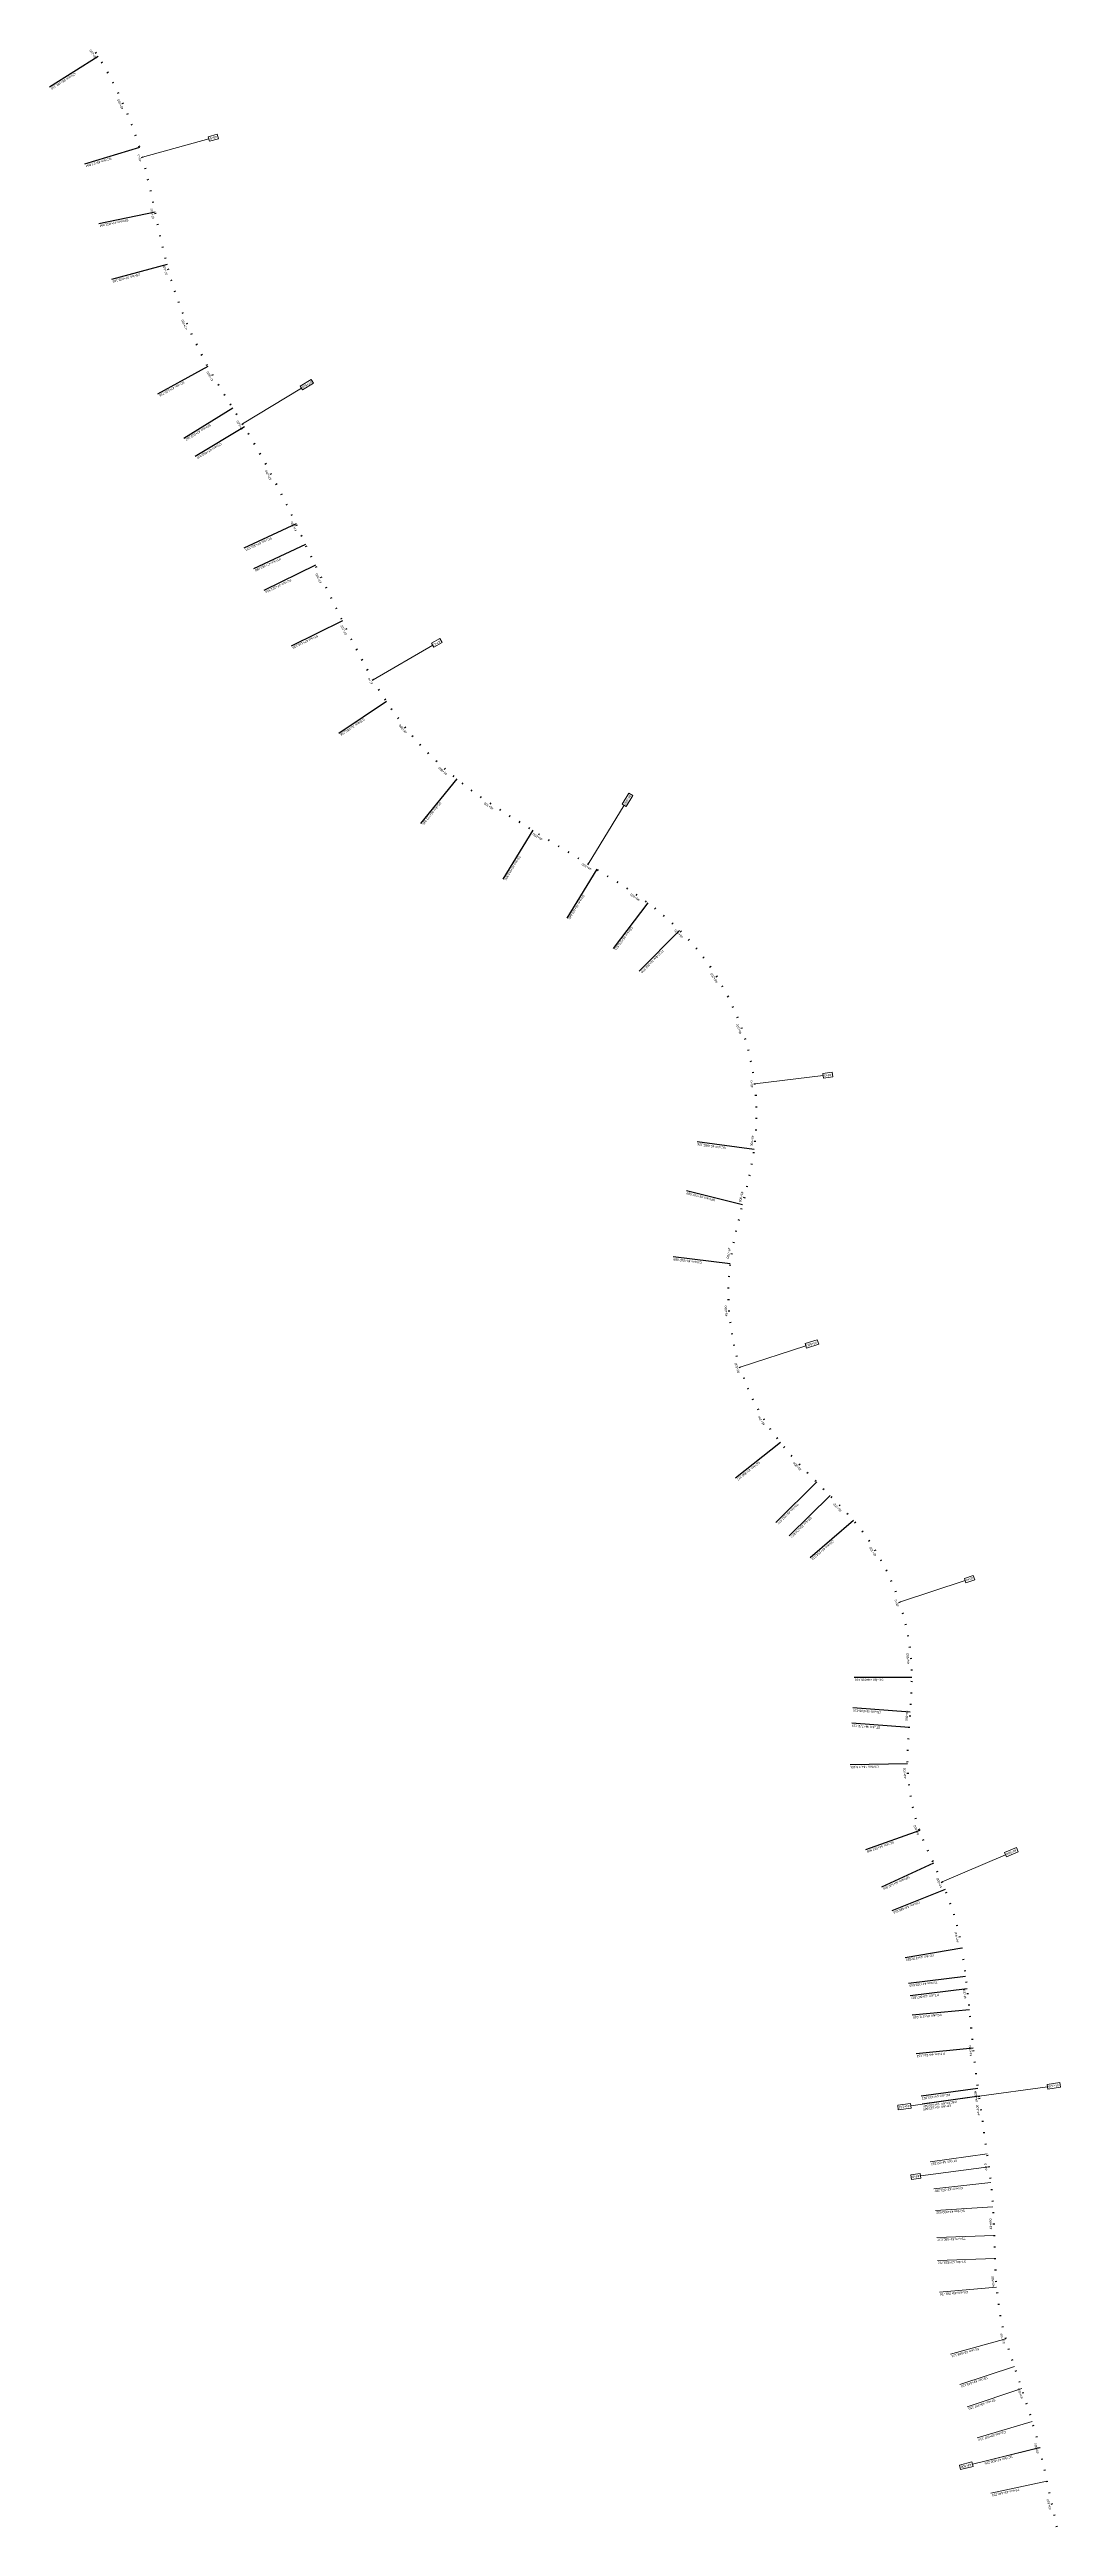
# Model space of a CAD drawing. Header units: metres. Extents: x 286368 to 330619, y 7396693 to 7466163.
# Drawn here: x 317765 to 319525, y 7427136 to 7431446 of the extents above; entities that cross this region are included whole.
import ezdxf

# ---------------------------------------------------------------- set-up
doc = ezdxf.new("R2010")
doc.units = ezdxf.units.M
doc.header["$MEASUREMENT"] = 0
for name, color, linetype, lineweight in [('U-HZ-ESTACAS', 3, 'Continuous', 30), ('U-HZ-KM', 1, 'Continuous', 20), ('U-HZ-NOTAVEIS', 2, 'Continuous', 30)]:
    doc.layers.add(name, color=color, linetype=linetype, lineweight=lineweight)
doc.layers.add('U-HZ-TRAÇO', color=3, linetype='TIC_LINE')
doc.styles.add('ARIAL', font='arial.ttf')
doc.styles.get("Standard").update_dxf_attribs({"font": 'arial.ttf'})
doc.linetypes.add('L7-V2_LINE', pattern='A,3.5,-0.25,["L7-V2",Standard,S=0.175,R=0,X=-0.05,Y=-0.1],-0.75', length=4.5)
doc.linetypes.add('TIC_LINE', pattern='A,3.5,-0.25,["TIC",Standard,S=0.175,R=0,X=-0.05,Y=-0.1],-0.5', length=4.25)

# ---------------------------------------------------------------- blocks, each defined once
blk = doc.blocks.new('AeccTickLine')
at = {"layer": 'U-HZ-TRAÇO', "lineweight": -2}
blk.add_line((0, 1), (0, -1), dxfattribs=at)
blk = doc.blocks.new('AeccTick (TIC)')
at = {"layer": 'U-HZ-TRAÇO', "lineweight": -2}
blk.add_line((0, 0.75), (0, -0.75), dxfattribs=at)

msp = doc.modelspace()

# ---------------------------------------------------------------- linework, layer by layer
at = {"layer": 'U-HZ-KM', "linetype": 'Continuous', "lineweight": 0}
for p, q in [((318057.2, 7431298.8), (318041.6, 7431294.5)), ((318041.6, 7431294.5), (318043.7, 7431286.7)), ((318059.4, 7431291), (318057.2, 7431298.8)), ((317926.9, 7431258.8), (318042.6, 7431290.6)), ((318043.7, 7431286.7), (318059.4, 7431291)), ((318220.7, 7430872.2), (318201.5, 7430860.6)), ((318205.7, 7430853.7), (318224.9, 7430865.3)), ((318224.9, 7430865.3), (318220.7, 7430872.2)), ((318101.2, 7430794.7), (318203.6, 7430857.1)), ((318201.5, 7430860.6), (318205.7, 7430853.7)), ((318328.3, 7430349.5), (318432.3, 7430409.4)), ((318444.3, 7430421), (318430.3, 7430412.9)), ((318430.3, 7430412.9), (318434.3, 7430405.9)), ((318434.3, 7430405.9), (318448.4, 7430414)), ((318448.4, 7430414), (318444.3, 7430421)), ((318702.8, 7430028.7), (318765.4, 7430131)), ((318773.7, 7430152.3), (318762, 7430133.1)), ((318762, 7430133.1), (318768.9, 7430128.9)), ((318768.9, 7430128.9), (318780.6, 7430148.1)), ((318780.6, 7430148.1), (318773.7, 7430152.3)), ((318992.5, 7429646.3), (319111.7, 7429660.5)), ((319127.4, 7429666.4), (319111.2, 7429664.5)), ((319111.2, 7429664.5), (319112.2, 7429656.4)), ((319112.2, 7429656.4), (319128.3, 7429658.4)), ((319128.3, 7429658.4), (319127.4, 7429666.4)), ((318967.1, 7429153.3), (319081.3, 7429190.2)), ((319101.4, 7429201), (319080.1, 7429194.1)), ((319080.1, 7429194.1), (319082.5, 7429186.4)), ((319082.5, 7429186.4), (319103.9, 7429193.3)), ((319103.9, 7429193.3), (319101.4, 7429201)), ((319244.8, 7428744.3), (319358.8, 7428781.8)), ((319373, 7428790.7), (319357.5, 7428785.6)), ((319357.5, 7428785.6), (319360, 7428778)), ((319360, 7428778), (319375.5, 7428783)), ((319375.5, 7428783), (319373, 7428790.7)), ((319318.7, 7428257.3), (319429, 7428304.7)), ((319448, 7428317.3), (319427.4, 7428308.4)), ((319427.4, 7428308.4), (319430.5, 7428301)), ((319430.5, 7428301), (319451.2, 7428309.9)), ((319451.2, 7428309.9), (319448, 7428317.3)), ((319383, 7427884.4), (319501.9, 7427901)), ((319523.6, 7427908.1), (319501.3, 7427905)), ((319501.3, 7427905), (319502.5, 7427897)), ((319502.5, 7427897), (319524.7, 7427900.1)), ((319524.7, 7427900.1), (319523.6, 7427908.1)), ((319263.6, 7427871.8), (319241.4, 7427868.7)), ((319241.4, 7427868.7), (319242.5, 7427860.8)), ((319242.5, 7427860.8), (319264.8, 7427863.9)), ((319264.8, 7427863.9), (319263.6, 7427871.8)), ((319383, 7427884.4), (319264.2, 7427867.8)), ((319400.1, 7427761.9), (319281.1, 7427746)), ((319280.6, 7427750), (319264.5, 7427747.8)), ((319264.5, 7427747.8), (319265.6, 7427739.8)), ((319265.6, 7427739.8), (319281.7, 7427742)), ((319281.7, 7427742), (319280.6, 7427750)), ((319370.6, 7427248), (319348.8, 7427242.6)), ((319348.8, 7427242.6), (319350.7, 7427234.8)), ((319372.5, 7427240.2), (319370.6, 7427248)), ((319488.1, 7427272.8), (319371.6, 7427244.1)), ((319350.7, 7427234.8), (319372.5, 7427240.2))]:
    msp.add_line(p, q, dxfattribs=at)
at = {"layer": 'U-HZ-NOTAVEIS', "color": 1, "linetype": 'Continuous', "lineweight": -3}
for p, q in [((317849.9, 7431434.1), (317765.2, 7431380.9)), ((317922, 7431275.8), (317826.3, 7431246.9)), ((317948.8, 7431163.4), (317850.9, 7431143.1)), ((317969.7, 7431071.8), (317873.1, 7431045.8)), ((318041, 7430894.7), (317953.3, 7430846.5)), ((318084.2, 7430822.2), (317999.2, 7430769.5)), ((318104.3, 7430789.5), (318018.7, 7430737.7)), ((318194.3, 7430620.7), (318103.6, 7430578.5)), ((318211, 7430584.9), (318120.3, 7430542.7)), ((318228.2, 7430548.6), (318138.4, 7430504.8)), ((318275.4, 7430451.8), (318185.5, 7430408)), ((318351.8, 7430311.4), (318268.5, 7430256.1)), ((318474, 7430177), (318411, 7430099.3)), ((318606.5, 7430087.6), (318554.3, 7430002.3)), ((318717.6, 7430019.6), (318665.4, 7429934.3)), ((318806.3, 7429961.4), (318746.1, 7429881.5)), ((318861.9, 7429913.3), (318791.6, 7429842.2)), ((318991.5, 7429531.7), (318892.4, 7429545.4)), ((318971.1, 7429435.9), (318874.1, 7429460.2)), ((318949.8, 7429333.1), (318850.5, 7429345.2)), ((319037.4, 7429021.9), (318958.9, 7428959.9)), ((319100.4, 7428953.4), (319029.3, 7428883)), ((319123.6, 7428929.9), (319052.5, 7428859.6)), ((319164.7, 7428886.3), (319088.8, 7428821.2)), ((319265.9, 7428613), (319165.9, 7428612.9)), ((319263, 7428553), (319163.3, 7428560.2)), ((319261.1, 7428526.4), (319161.4, 7428533.5)), ((319258.5, 7428462.9), (319158.5, 7428461.2)), ((319279.7, 7428347.1), (319185.6, 7428313.3)), ((319304, 7428290.1), (319213.1, 7428248.3)), ((319324.1, 7428244.3), (319231.3, 7428207.1)), ((319352.9, 7428142.3), (319254.3, 7428125.5)), ((319359.7, 7428092.8), (319260.4, 7428080.9)), ((319362.3, 7428071.1), (319263, 7428059.2)), ((319366.2, 7428035.1), (319266.7, 7428025.3)), ((319372.8, 7427967.9), (319273.3, 7427958.1)), ((319381.1, 7427898.2), (319282.1, 7427884.4)), ((319383, 7427884.4), (319284, 7427870.6))]:
    msp.add_line(p, q, dxfattribs=at)
at = {"layer": 'U-HZ-NOTAVEIS', "color": 1, "linetype": 'Continuous', "lineweight": 0}
for p, q in [((319383, 7427884.4), (319284, 7427870.6)), ((319397, 7427784), (319298, 7427770.2)), ((319403.5, 7427734.4), (319304.1, 7427723.3)), ((319407.2, 7427692.3), (319307.4, 7427685.9)), ((319409.4, 7427642.4), (319309.5, 7427638.8)), ((319410.9, 7427602.1), (319310.9, 7427598.5)), ((319413.5, 7427552.2), (319313.9, 7427543.6)), ((319429.7, 7427462.1), (319333.3, 7427435.5)), ((319444.6, 7427414.4), (319349.6, 7427383)), ((319457.4, 7427375.6), (319362.5, 7427344.2)), ((319475.7, 7427318.4), (319379.8, 7427289.9)), ((319488, 7427273.1), (319390.9, 7427249.1)), ((319501.2, 7427214.5), (319403.5, 7427193.5))]:
    msp.add_line(p, q, dxfattribs=at)

# ---------------------------------------------------------------- block references
at = {"layer": 'U-HZ-TRAÇO', "linetype": 'Continuous', "lineweight": -3}
for p, xscale, yscale, zscale, rotation in [((317845.7, 7431440.7), 1.5, 1.5, 1.5, 122.8447059796195), ((317856.3, 7431423.7), 1.5, 1.5, 1.5, 121.112562086681), ((317866.4, 7431406.5), 1.5, 1.5, 1.5, 119.3496150248628), ((317875.9, 7431388.9), 1.5, 1.5, 1.5, 117.58666796294), ((317884.9, 7431371), 1.5, 1.5, 1.5, 115.8237209011118), ((317893.3, 7431352.9), 1.5, 1.5, 1.5, 114.0607738392804), ((317901.2, 7431334.5), 1.5, 1.5, 1.5, 112.2978267774216), ((317908.5, 7431315.9), 1.499999999999999, 1.499999999999999, 1.499999999999999, 110.5348797155532), ((317915.2, 7431297), 1.5, 1.5, 1.5, 108.7719326536175), ((317921.4, 7431278), 1.5, 1.5, 1.5, 107.0089855917663), ((317926.9, 7431258.8), 1.5, 1.5, 1.5, 105.3650319830453), ((317932, 7431239.4), 1.5, 1.5, 1.5, 104.0240845110826), ((317936.6, 7431220), 1.5, 1.5, 1.5, 102.9882237888049), ((317941, 7431200.5), 1.5, 1.5, 1.5, 102.2574498162119), ((317945.2, 7431180.9), 1.5, 1.5, 1.5, 101.8317625933038), ((317949.2, 7431161.3), 1.5, 1.5, 1.5, 101.7111621200806), ((317953.3, 7431141.8), 1.5, 1.5, 1.5, 101.8956483965423), ((317957.5, 7431122.2), 1.5, 1.5, 1.5, 102.3852214226888), ((317961.9, 7431102.7), 1.5, 1.5, 1.5, 103.1798811985201), ((317966.7, 7431083.3), 1.5, 1.5, 1.5, 104.2796277240364), ((317971.8, 7431063.9), 1.5, 1.5, 1.5, 105.6588608363978), ((317977.5, 7431044.8), 1.5, 1.5, 1.5, 107.091255324274), ((317983.6, 7431025.7), 1.5, 1.5, 1.5, 108.5236498121653), ((317990.2, 7431006.8), 1.5, 1.5, 1.5, 109.9560443000298), ((317997.2, 7430988.1), 1.5, 1.5, 1.5, 111.3884387879448), ((318004.8, 7430969.6), 1.5, 1.5, 1.5, 112.8208332758626), ((318012.8, 7430951.3), 1.5, 1.5, 1.5, 114.2532277637039), ((318021.2, 7430933.1), 1.5, 1.5, 1.5, 115.6856222515976), ((318030.1, 7430915.2), 1.5, 1.5, 1.5, 117.1180167394755), ((318039.4, 7430897.5), 1.5, 1.5, 1.5, 118.5504112273974), ((318049.2, 7430880.1), 1.5, 1.5, 1.5, 119.8635615375831), ((318059.3, 7430862.8), 1.5, 1.5, 1.5, 120.8417334694905), ((318069.7, 7430845.7), 1.5, 1.5, 1.5, 121.4804860190457), ((318080.2, 7430828.7), 1.5, 1.5, 1.5, 121.7798191862489), ((318090.7, 7430811.7), 1.5, 1.5, 1.5, 121.7397329710999), ((318101.2, 7430794.7), 1.5, 1.5, 1.5, 121.3602273735987), ((318111.5, 7430777.5), 1.5, 1.5, 1.5, 120.7244270353081), ((318121.6, 7430760.3), 1.5, 1.5, 1.5, 120.0733386318188), ((318131.5, 7430742.9), 1.5, 1.5, 1.5, 119.4222502283369), ((318141.3, 7430725.4), 1.5, 1.5, 1.5, 118.771161824846), ((318150.8, 7430707.8), 1.5, 1.5, 1.5, 118.1200734213594), ((318160.1, 7430690.1), 1.5, 1.5, 1.5, 117.4689850178614), ((318169.2, 7430672.4), 1.5, 1.5, 1.5, 116.8178966143611), ((318178.2, 7430654.5), 1.5, 1.5, 1.5, 116.1668082108837), ((318186.9, 7430636.5), 1.5, 1.5, 1.5, 115.5157198073816), ((318195.4, 7430618.4), 1.5, 1.5, 1.5, 114.9484377482957), ((318203.8, 7430600.2), 1.5, 1.5, 1.5, 114.9484377482957), ((318212.3, 7430582.1), 1.5, 1.5, 1.5, 115.0286488854471), ((318220.8, 7430564), 1.5, 1.5, 1.5, 115.5495196083025), ((318229.5, 7430546), 1.5, 1.5, 1.5, 115.9945937239583), ((318238.3, 7430528), 1.5, 1.5, 1.5, 115.9945937239583), ((318247, 7430510), 1.5, 1.5, 1.5, 115.9945937239583), ((318255.8, 7430492.1), 1.5, 1.5, 1.5, 115.9945937239583), ((318264.6, 7430474.1), 1.5, 1.5, 1.5, 115.9945937239583), ((318273.3, 7430456.1), 1.5, 1.5, 1.5, 115.9945937239583), ((318282.1, 7430438.1), 1.5, 1.5, 1.5, 116.0638633789138), ((318290.9, 7430420.2), 1.5, 1.5, 1.5, 116.3650835501584), ((318299.9, 7430402.3), 1.5, 1.5, 1.5, 116.9049300265175), ((318309.1, 7430384.5), 1.5, 1.5, 1.5, 117.6829635049418), ((318318.5, 7430366.9), 1.5, 1.5, 1.5, 118.6979574879582), ((318328.3, 7430349.5), 1.5, 1.5, 1.5, 119.9472682483985), ((318338.5, 7430332.3), 1.5, 1.5, 1.5, 121.4260491429959), ((318349.2, 7430315.4), 1.5, 1.5, 1.5, 123.1263665250348), ((318360.4, 7430298.8), 1.5, 1.5, 1.5, 125.0177662804816), ((318372.1, 7430282.6), 1.5, 1.5, 1.5, 126.9276255975568), ((318384.4, 7430266.8), 1.5, 1.5, 1.5, 128.8374849146429), ((318397.2, 7430251.4), 1.5, 1.5, 1.5, 130.7473442318093), ((318410.5, 7430236.5), 1.5, 1.5, 1.5, 132.6572035488905), ((318424.3, 7430222), 1.5, 1.5, 1.5, 134.5670628659499), ((318438.6, 7430208), 1.5, 1.5, 1.5, 136.4769221830784), ((318453.3, 7430194.5), 1.5, 1.5, 1.5, 138.3867815001497), ((318468.5, 7430181.5), 1.5, 1.5, 1.5, 140.2966408172452), ((318484.1, 7430168.9), 1.5, 1.5, 1.5, 142.1289652287542), ((318500, 7430156.9), 1.5, 1.5, 1.5, 143.7404712262163), ((318516.3, 7430145.3), 1.5, 1.5, 1.5, 145.1267870504186), ((318532.8, 7430134), 1.5, 1.5, 1.5, 146.2813426519962), ((318549.6, 7430123), 1.5, 1.5, 1.5, 147.2002891414183), ((318566.4, 7430112.3), 1.5, 1.5, 1.5, 147.8816454508764), ((318583.4, 7430101.8), 1.5, 1.5, 1.5, 148.3245708729095), ((318600.5, 7430091.3), 1.5, 1.5, 1.5, 148.5288076428532), ((318617.5, 7430080.8), 1.5, 1.5, 1.5, 148.5438942055127), ((318634.6, 7430070.4), 1.5, 1.5, 1.5, 148.5438942055127), ((318651.6, 7430060), 1.5, 1.5, 1.5, 148.5438942055127), ((318668.7, 7430049.5), 1.5, 1.5, 1.5, 148.5438942055127), ((318685.8, 7430039.1), 1.5, 1.5, 1.5, 148.5438942055127), ((318702.8, 7430028.7), 1.5, 1.5, 1.5, 148.5438942055127), ((318719.9, 7430018.2), 1.5, 1.5, 1.5, 148.5404742730825), ((318736.9, 7430007.8), 1.5, 1.5, 1.5, 148.2923356896488), ((318753.9, 7429997.2), 1.5, 1.5, 1.5, 147.6515645882198), ((318770.7, 7429986.3), 1.5, 1.5, 1.5, 146.6181609687955), ((318787.3, 7429975.1), 1.5, 1.5, 1.5, 145.1921248313759), ((318803.5, 7429963.5), 1.5, 1.5, 1.5, 143.3734561759609), ((318819.3, 7429951.2), 1.5, 1.5, 1.5, 141.2959483027731), ((318834.7, 7429938.4), 1.5, 1.5, 1.5, 139.2124654113728), ((318849.6, 7429925.1), 1.5, 1.5, 1.5, 137.1289825200213), ((318864, 7429911.2), 1.5, 1.5, 1.5, 134.9765582098667), ((318877.8, 7429896.8), 1.5, 1.5, 1.5, 132.4300791203451), ((318891, 7429881.7), 1.5, 1.5, 1.5, 129.8836000309251), ((318903.5, 7429866.1), 1.5, 1.5, 1.5, 127.3371209413906), ((318915.3, 7429849.9), 1.5, 1.5, 1.5, 124.7906418519721), ((318926.3, 7429833.3), 1.5, 1.5, 1.5, 122.2441627624525), ((318936.6, 7429816.1), 1.5, 1.5, 1.5, 119.6976836730102), ((318946.1, 7429798.5), 1.5, 1.5, 1.5, 117.1512045834998), ((318954.8, 7429780.5), 1.5, 1.5, 1.5, 114.6047254940434), ((318962.8, 7429762.2), 1.5, 1.5, 1.5, 112.0582464045616), ((318969.9, 7429743.5), 1.5, 1.5, 1.5, 109.5117673151411), ((318976.1, 7429724.5), 1.5, 1.5, 1.5, 106.9652882257153), ((318981.5, 7429705.2), 1.5, 1.5, 1.5, 104.4188091361573), ((318986.1, 7429685.7), 1.5, 1.5, 1.5, 101.8723300467738), ((318989.7, 7429666.1), 1.5, 1.5, 1.5, 99.32585095730316), ((318992.5, 7429646.3), 1.5, 1.5, 1.5, 96.7793718677367), ((318994.5, 7429626.4), 1.5, 1.5, 1.5, 94.23289277832471), ((318995.5, 7429606.4), 1.5, 1.5, 1.5, 91.68641368888447), ((318995.6, 7429586.4), 1.5, 1.5, 1.5, 89.13993459933042), ((318993.3, 7429546.5), 1.5, 1.5, 1.5, 84.04697642041907), ((318994.9, 7429566.4), 1.499999999999999, 1.499999999999999, 1.499999999999999, 86.59345550982903), ((318983.4, 7429487.3), 1.5, 1.5, 1.5, 77.73002938108718), ((318987.4, 7429506.9), 1.5, 1.5, 1.5, 79.36402480208987), ((318990.8, 7429526.7), 1.5, 1.5, 1.5, 81.5175639685485), ((318974.2, 7429448.4), 1.5, 1.5, 1.5, 76.02066977544938), ((318979, 7429467.8), 1.5, 1.5, 1.5, 76.61557770554032), ((318964.6, 7429409.6), 1.5, 1.5, 1.5, 76.38948515163513), ((318969.4, 7429429), 1.5, 1.5, 1.5, 75.9453055908143), ((318955.9, 7429370.6), 1.499999999999999, 1.499999999999999, 1.499999999999999, 78.83647550964443), ((318960, 7429390.1), 1.5, 1.5, 1.5, 77.35320845791185), ((318949.6, 7429331.1), 1.5, 1.5, 1.5, 83.35885984831474), ((318952.3, 7429350.9), 1.5, 1.5, 1.5, 80.8392863068329), ((318946.8, 7429291.2), 1.5, 1.5, 1.5, 88.81560075429947), ((318946.9, 7429271.2), 1.5, 1.5, 1.5, 91.54397120733393), ((318947.7, 7429311.2), 1.5, 1.5, 1.5, 86.08723030132747), ((318947.9, 7429251.2), 1.5, 1.5, 1.5, 94.27234166026616), ((318949.9, 7429231.3), 1.5, 1.5, 1.5, 97.0007121132291), ((318952.8, 7429211.5), 1.5, 1.5, 1.5, 99.72908256627188), ((318956.6, 7429191.9), 1.5, 1.5, 1.5, 102.457453019309), ((318961.4, 7429172.5), 1.5, 1.5, 1.5, 105.1858234722465), ((318967.1, 7429153.3), 1.5, 1.5, 1.5, 107.9141939253666), ((318973.7, 7429134.4), 1.5, 1.5, 1.5, 110.642564378318), ((318981.2, 7429115.9), 1.5, 1.5, 1.5, 113.3709348313595), ((318989.6, 7429097.7), 1.5, 1.5, 1.5, 116.0993052843855), ((318998.8, 7429080), 1.5, 1.5, 1.5, 118.8276757373296), ((319008.9, 7429062.7), 1.5, 1.5, 1.5, 121.5560461903807), ((319019.7, 7429045.9), 1.5, 1.5, 1.5, 124.2844166433347), ((319031.4, 7429029.7), 1.5, 1.5, 1.5, 127.0127870963212), ((319043.8, 7429014), 1.5, 1.5, 1.5, 129.6645715279245), ((319056.9, 7428998.8), 1.5, 1.5, 1.5, 131.8004942244752), ((319070.4, 7428984.1), 1.5, 1.5, 1.5, 133.350615428532), ((319084.3, 7428969.7), 1.5, 1.5, 1.5, 134.314935140095), ((319098.3, 7428955.5), 1.5, 1.5, 1.5, 134.6934533591642), ((319112.4, 7428941.2), 1.5, 1.5, 1.5, 134.6997100457464), ((319126.4, 7428927), 1.5, 1.5, 1.5, 134.6808645801573), ((319140.4, 7428912.7), 1.5, 1.5, 1.5, 134.0409922541982), ((319154.2, 7428898.2), 1.5, 1.5, 1.5, 132.4916631085541), ((319167.4, 7428883.2), 1.5, 1.5, 1.5, 130.0517226076211), ((319179.9, 7428867.6), 1.5, 1.5, 1.5, 127.3233521546912), ((319191.6, 7428851.4), 1.5, 1.5, 1.5, 124.5949817018468), ((319202.6, 7428834.7), 1.5, 1.5, 1.5, 121.8666112489366), ((319212.7, 7428817.4), 1.5, 1.5, 1.5, 119.1382407960308), ((319222, 7428799.7), 1.5, 1.5, 1.5, 116.4098703431709), ((319230.5, 7428781.6), 1.5, 1.5, 1.5, 113.6814998903594), ((319238.1, 7428763.1), 1.5, 1.5, 1.5, 110.9531294373798), ((319244.8, 7428744.3), 1.5, 1.5, 1.5, 108.224758984536), ((319250.6, 7428725.1), 1.5, 1.5, 1.5, 105.496388531698), ((319255.5, 7428705.7), 1.5, 1.5, 1.5, 102.7680180787949), ((319259.4, 7428686.1), 1.5, 1.5, 1.5, 100.0396476259006), ((319262.5, 7428666.4), 1.5, 1.5, 1.5, 97.31127717296252), ((319264.5, 7428646.5), 1.5, 1.5, 1.5, 94.58290672007698), ((319265.7, 7428626.5), 1.500000000000001, 1.500000000000001, 1.500000000000001, 91.854536267278), ((319265.2, 7428586.5), 1.5, 1.5, 1.5, 87.19228599608877), ((319265.8, 7428606.5), 1.5, 1.5, 1.5, 89.17325763978029), ((319262.6, 7428546.6), 1.5, 1.5, 1.5, 85.91162133419513), ((319264, 7428566.6), 1.5, 1.5, 1.5, 86.12077116975395), ((319259.8, 7428506.7), 1.5, 1.5, 1.5, 86.39819690132774), ((319261.1, 7428526.7), 1.5, 1.5, 1.5, 85.91162133419513), ((319258.4, 7428466.7), 1.5, 1.5, 1.5, 90.37635034825844), ((319258.7, 7428486.7), 1.5, 1.5, 1.5, 87.8864054243059), ((319259.1, 7428446.8), 1.5, 1.5, 1.5, 93.54099435260832), ((319260.9, 7428426.8), 1.5, 1.5, 1.5, 96.72409321458754), ((319263.8, 7428407.1), 1.5, 1.5, 1.5, 99.90719207634922), ((319267.8, 7428387.5), 1.5, 1.5, 1.5, 103.0902909382346), ((319272.8, 7428368.1), 1.5, 1.5, 1.5, 106.2733898001313), ((319279, 7428349.1), 1.5, 1.5, 1.5, 109.4564886618842), ((319286.1, 7428330.4), 1.5, 1.5, 1.5, 112.2275909710453), ((319294, 7428312), 1.5, 1.5, 1.5, 113.9774601035868), ((319302.2, 7428293.8), 1.5, 1.5, 1.5, 114.7005231516645), ((319310.6, 7428275.6), 1.5, 1.5, 1.5, 114.4316359716628), ((319318.7, 7428257.3), 1.5, 1.5, 1.5, 113.2437217165845), ((319326.3, 7428238.8), 1.5, 1.5, 1.5, 111.1791845968446), ((319333.1, 7428220), 1.5, 1.5, 1.5, 108.887353416402), ((319339.2, 7428201), 1.5, 1.5, 1.5, 106.595522235852), ((319344.5, 7428181.7), 1.5, 1.5, 1.5, 104.3036910554059), ((319349.1, 7428162.3), 1.5, 1.5, 1.5, 102.0118598749147), ((319352.9, 7428142.6), 1.5, 1.5, 1.5, 99.72002869442319), ((319355.9, 7428122.8), 1.5, 1.5, 1.5, 97.87244159831594), ((319358.5, 7428103), 1.5, 1.5, 1.5, 96.94147649080935), ((319360.8, 7428083.1), 1.500000000000001, 1.500000000000001, 1.500000000000001, 96.81965813045086), ((319363.2, 7428063.3), 1.5, 1.5, 1.5, 96.56354762224854), ((319363.2, 7428063.3), 1.5, 1.5, 1.5, 96.56354762224854), ((319365.4, 7428043.4), 1.5, 1.5, 1.5, 95.90873871353725), ((319367.3, 7428023.5), 1.5, 1.5, 1.5, 95.6352366123399), ((319369.3, 7428003.6), 1.5, 1.5, 1.5, 95.6352366123399), ((319371.3, 7427983.7), 1.5, 1.5, 1.5, 95.6352366123399), ((319373.2, 7427963.8), 1.5, 1.5, 1.5, 95.77056197723778), ((319375.4, 7427943.9), 1.5, 1.5, 1.5, 96.42537088595218), ((319377.7, 7427924), 1.500000000000001, 1.500000000000001, 1.500000000000001, 97.08017979469271), ((319380.3, 7427904.2), 1.5, 1.5, 1.5, 97.73498870339974), ((319383, 7427884.4), 1.5, 1.5, 1.5, 97.93494901918976)]:
    msp.add_blockref('AeccTickLine', p, dxfattribs=dict(at, xscale=xscale, yscale=yscale, zscale=zscale, rotation=rotation))
at = {"layer": 'U-HZ-TRAÇO', "linetype": 'L7-V2_LINE', "lineweight": 30}
for p, xscale, yscale, zscale, rotation in [((319383, 7427884.4), 2, 2, 2, 97.93493290567275), ((319383.6, 7427880.8), 2, 2, 2, 97.93493290567275), ((319386.3, 7427860.9), 2, 2, 2, 97.93493290567275), ((319389.1, 7427841.1), 2, 2, 2, 97.93493290567275), ((319391.8, 7427821.3), 2, 2, 2, 97.93493290567275), ((319394.6, 7427801.5), 2, 2, 2, 97.93493290567275), ((319397.4, 7427781.7), 2, 2, 2, 97.93161642938198), ((319400.1, 7427761.9), 2, 2, 2, 97.6188519246063), ((319402.6, 7427742.1), 2, 2, 2, 96.79702077226763), ((319404.8, 7427722.2), 2, 2, 2, 95.56211383715963), ((319406.5, 7427702.2), 2, 2, 2, 94.2888742923789), ((319407.8, 7427682.3), 1.999999999999999, 1.999999999999999, 1.999999999999999, 93.08018385437795), ((319408.7, 7427662.3), 1.999999999999999, 1.999999999999999, 1.999999999999999, 92.3172140339088), ((319409.4, 7427642.3), 2, 2, 2, 92.0633738820819), ((319410.2, 7427622.3), 2, 2, 2, 92.0633738820819), ((319410.9, 7427602.3), 2, 2, 2, 92.0633738820819), ((319411.6, 7427582.4), 1.999999999999999, 1.999999999999999, 1.999999999999999, 92.51220121542949), ((319412.7, 7427562.4), 2, 2, 2, 93.87677103022189), ((319414.5, 7427542.5), 2, 2, 2, 96.04633280229606), ((319417, 7427522.6), 2, 2, 2, 98.33816398272891), ((319420.3, 7427502.9), 1.999999999999999, 1.999999999999999, 1.999999999999999, 100.6299951633081), ((319424.3, 7427483.3), 1.999999999999999, 1.999999999999999, 1.999999999999999, 102.9218263438461), ((319429.2, 7427463.9), 2, 2, 2, 105.2136575243299), ((319434.8, 7427444.7), 2, 2, 2, 107.1255375809573), ((319440.9, 7427425.7), 2, 2, 2, 108.1280174461334), ((319447.1, 7427406.7), 1.999999999999998, 1.999999999999998, 1.999999999999998, 108.2896440276894), ((319453.4, 7427387.7), 1.999999999999998, 1.999999999999998, 1.999999999999998, 108.2896440276894), ((319459.7, 7427368.7), 2, 2, 2, 108.2645470754898), ((319465.9, 7427349.7), 1.999999999999999, 1.999999999999999, 1.999999999999999, 107.935103002957), ((319472, 7427330.6), 2, 2, 2, 107.2238693041575), ((319477.7, 7427311.5), 2, 2, 2, 106.1561988159723), ((319483.1, 7427292.2), 2, 2, 2, 105.0102832257446), ((319488.1, 7427272.8), 2, 2, 2, 103.8644104676472), ((319492.7, 7427253.4), 2, 2, 2, 102.9145330699662), ((319497.1, 7427233.9), 1.999999999999999, 1.999999999999999, 1.999999999999999, 102.3459606117687), ((319501.3, 7427214.3), 2, 2, 2, 102.1592677430306), ((319505.5, 7427194.8), 2, 2, 2, 102.1592677430306), ((319509.7, 7427175.2), 2, 2, 2, 102.1592677430306), ((319513.9, 7427155.7), 2, 2, 2, 102.1592677430306), ((319518.1, 7427136.1), 2, 2, 2, 102.1592677430306)]:
    msp.add_blockref('AeccTick (TIC)', p, dxfattribs=dict(at, xscale=xscale, yscale=yscale, zscale=zscale, rotation=rotation))

# ---------------------------------------------------------------- texts
at = {"layer": 'U-HZ-ESTACAS', "style": 'ARIAL'}
for s, rotation, p in [('48+200', 122.8447, (317847.9, 7431431.1)), ('48+100', 114.0608, (317894.1, 7431343)), ('48+0', 105.365, (317925.3, 7431251.9)), ('47+900', 101.7112, (317947.9, 7431151.6)), ('47+800', 105.6589, (317971.1, 7431054.1)), ('47+700', 112.8208, (318005.3, 7430959.7)), ('47+600', 119.8636, (318050.9, 7430870.3)), ('47+500', 121.3602, (318103.2, 7430785)), ('47+400', 118.1201, (318152.2, 7430698.1)), ('47+300', 114.9484, (318196.3, 7430608.5)), ('47+200', 115.9946, (318239.4, 7430518.2)), ('47+100', 116.0639, (318283.2, 7430428.3)), ('47+0', 119.9473, (318328.5, 7430342.4)), ('46+900', 128.8375, (318387.6, 7430257.5)), ('46+800', 138.3868, (318458, 7430185.8)), ('46+700', 146.2813, (318538.7, 7430126.1)), ('46+600', 148.5439, (318623.7, 7430073.1)), ('46+500', 148.5439, (318709, 7430021)), ('46+400', 145.1921, (318793, 7429967.1)), ('46+300', 134.9766, (318868.2, 7429902.3)), ('46+200', 122.2442, (318928.4, 7429823.6)), ('46+100', 109.5118, (318969.8, 7429733.6)), ('46+0', 96.7794, (318990, 7429639.7)), ('45+900', 264.047, (318987, 7429556.5)), ('45+800', 256.0207, (318969.4, 7429459.2)), ('45+700', 260.8393, (318946.6, 7429361.2)), ('45+600', 94.2723, (318945.3, 7429241.7)), ('45+500', 107.9142, (318966.8, 7429143.4)), ('45+400', 121.556, (319010.9, 7429053)), ('45+300', 133.3506, (319074.4, 7428975.1)), ('45+200', 134.041, (319144.5, 7428903.7)), ('45+100', 121.8666, (319204.6, 7428825)), ('45+0', 108.2248, (319243.6, 7428737.3)), ('44+900', 94.5829, (319261.9, 7428636.9)), ('44+800', 265.9116, (319256, 7428556.4)), ('44+700', 93.541, (319256.3, 7428437.3)), ('44+600', 109.4565, (319278.9, 7428339.2)), ('44+500', 113.2437, (319319.3, 7428247.5)), ('44+400', 102.0119, (319347.8, 7428152.5)), ('44+300', 96.5635, (319360.9, 7428053.7)), ('44+200', 95.7706, (319370.9, 7427954.2)), ('44+120', 97.9349, (319381, 7427874.7)), ('44+124', 97.9349, (319381.1, 7427874.7)), ('44+100', 97.9349, (319384.3, 7427851.3)), ('44+0', 97.6189, (319397.6, 7427755.3)), ('43+900', 92.3172, (319405.7, 7427652.9)), ('43+800', 93.8768, (319410, 7427552.9)), ('43+700', 105.2137, (319428.4, 7427454.1)), ('43+600', 108.2645, (319459.4, 7427358.8)), ('43+500', 103.8644, (319487.1, 7427263)), ('43+400', 102.1593, (319508.4, 7427165.4))]:
    msp.add_text(s, height=4, rotation=rotation, dxfattribs=at).set_placement(p)
at = {"layer": 'U-HZ-KM', "style": 'ARIAL'}
for s, rotation, p in [('48+0', 195.365, (318055.9, 7431296.3)), ('47+500', 211.3602, (318220.2, 7430869.5)), ('47+0', 209.9473, (318443.7, 7430418.2)), ('46+500', 238.5439, (318774.5, 7430149.6)), ('46+0', 186.7794, (319125.7, 7429664.1)), ('45+500', 197.9142, (319100.2, 7429198.4)), ('45+0', 198.2248, (319371.8, 7428788.2)), ('44+500', 203.2437, (319447, 7428314.6)), ('44+120', 187.9349, (319522, 7427905.8)), ('44+124', 187.9349, (319262, 7427869.6)), ('44+0', 187.6189, (319279, 7427747.7)), ('43+500', 193.8644, (319369.2, 7427245.5))]:
    msp.add_text(s, height=4, rotation=rotation, dxfattribs=at).set_placement(p)
at = {"layer": 'U-HZ-NOTAVEIS', "style": 'ARIAL'}
for s, rotation, p in [('CS=km 48+192,230', 212.1906, (317809.2, 7431406.1)), ('SC=km 48+17,664', 196.8031, (317872.5, 7431258.6)), ('SPI=km 47+902,094', 191.7095, (317902.2, 7431151.6)), ('CS=km 47+808,193', 195.0721, (317922.6, 7431057)), ('SC=km 47+616,765', 208.7821, (317998.8, 7430869.2)), ('SPI=km 47+532,362', 211.8046, (318044.4, 7430795.1)), ('CS=km 47+493,997', 211.1801, (318063.2, 7430762.2)), ('PC=km 47+302,574', 204.9484, (318150.5, 7430598)), ('PT=km 47+263,080', 204.9484, (318166.6, 7430562)), ('PC=km 47+222,910', 205.9946, (318184.8, 7430525.2)), ('ST=km 47+115,236', 205.9946, (318231.5, 7430428.1)), ('CS=km 46+955,236', 213.5629, (318311.9, 7430282.4)), ('SC=km 46+772,890', 230.9756, (318444.5, 7430137.4)), ('TS=km 46+612,890', 238.5439, (318582.2, 7430043.9)), ('ST=km 46+482,640', 238.5439, (318693.3, 7429976)), ('CS=km 46+376,511', 233.016, (318777.8, 7429920.1)), ('PCC=km 46+302,978', 225.3557, (318831.6, 7429879.7)), ('SC=km 45+885,126', 172.1532, (318942.4, 7429536.4)), ('SPI=km 45+787,099', 165.9126, (318924, 7429445.6)), ('CS=km 45+682,069', 173.0766, (318900.7, 7429337)), ('SC=km 45+350,227', 218.346, (319000, 7428989.7)), ('TS=km 45+257,077', 224.6997, (319066.3, 7428916.8)), ('ST=km 45+224,072', 224.6997, (319089.5, 7428893.3)), ('CS=km 45+164,072', 220.6072, (319128.6, 7428852.6)), ('SC=km 44+866,436', 180.0042, (319216.6, 7428610.9)), ('TS=km 44+806,436', 175.9116, (319213.1, 7428554.5)), ('ST=km 44+779,713', 175.9116, (319211.2, 7428527.9)), ('CS=km 44+716,161', 180.9689, (319208.4, 7428460)), ('SC=km 44+597,916', 199.7881, (319234, 7428328.5)), ('SPI=km 44+535,916', 204.7219, (319261.2, 7428268.1)), ('CS=km 44+485,916', 201.8571, (319279.1, 7428224.1)), ('SC=km 44+379,689', 189.6844, (319304.7, 7428132)), ('TS=km 44+329,689', 186.8197, (319310.4, 7428084.8)), ('PT=km 44+307,822', 186.8197, (319312.9, 7428063.1)), ('PC=km 44+271,646', 185.6352, (319317.4, 7428028.2)), ('PT=km 44+204,133', 185.6352, (319323.4, 7427961)), ('PC=km 44+133,893', 187.9349, (319332.6, 7427889.3)), ('INÍCIO=km 44+120,000', 187.9349, (319343.7, 7427876.8)), ('EP=km 44+123,689', 187.9349, (319334.2, 7427870.4)), ('ST=km 44+22,282', 187.9349, (319344.8, 7427774.6)), ('CS=km 43+972,282', 186.344, (319354.7, 7427726.9)), ('SC=km 43+930,032', 183.6543, (319358.1, 7427687.1)), ('TS=km 43+880,032', 182.0634, (319359.6, 7427638.5)), ('ST=km 43+839,791', 182.0634, (319360.3, 7427598.3)), ('CS=km 43+789,791', 184.9244, (319363.8, 7427545.9)), ('SC=km 43+698,124', 195.4287, (319382.7, 7427447)), ('TS=km 43+648,124', 198.2896, (319397.8, 7427396.8)), ('ST=km 43+607,250', 198.2896, (319410.7, 7427358)), ('CS=km 43+547,250', 196.5716, (319429, 7427302.4)), ('SC=km 43+500,226', 193.8773, (319440.7, 7427259.2)), ('TS=km 43+440,226', 192.1593, (319452.9, 7427202))]:
    msp.add_text(s, height=4, rotation=rotation, dxfattribs=at).set_placement(p)

doc.saveas('drawing.dxf')
